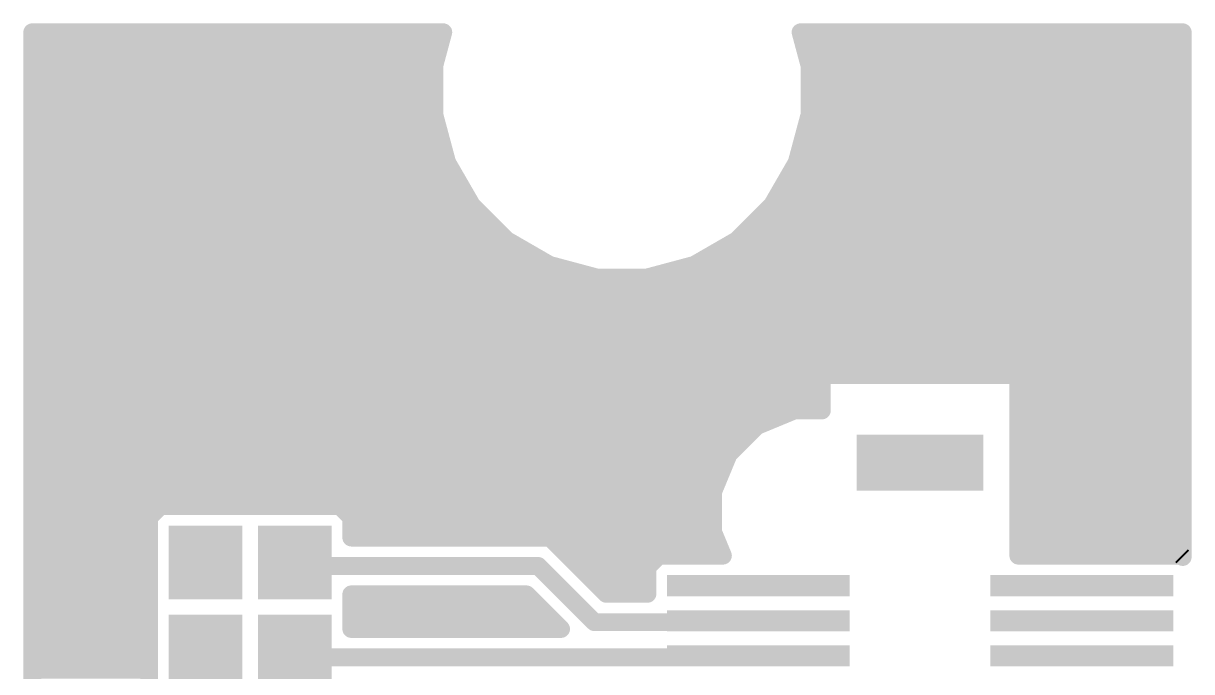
# Model space of a CAD drawing. Extents: x -1.3 to 15.3, y -11.5 to 14.
# Drawn here: x -1.32 to 15.29, y 4.8 to 14.02 of the extents above; entities that cross this region are included whole.
import ezdxf

# ---------------------------------------------------------------- set-up
doc = ezdxf.new("R2010")
doc.units = 0
doc.layers.add('1', color=22, linetype='CONTINUOUS')
doc.layers.add('17', color=82, linetype='CONTINUOUS')

# ---------------------------------------------------------------- blocks, each defined once
blk = doc.blocks.new('SQUAREP')
blk.add_solid([(-0.5, -0.5), (0.5, -0.5), (-0.5, 0.5), (0.5, 0.5)])
blk = doc.blocks.new('RECT')
blk.add_solid([(-0.5, -0.5), (0.5, -0.5), (-0.5, 0.5), (0.5, 0.5)])

msp = doc.modelspace()

# ---------------------------------------------------------------- linework, layer by layer
at = {"layer": '1', "const_width": 0.254}
for points in [[(-1.1938, -11.3538), (-1.1938, 13.8938)], [(-1.1938, 13.8938), (4.6497, 13.8938)], [(4.6497, 13.8938), (4.523, 13.4211)], [(9.857, 13.4211), (9.7303, 13.8938)], [(9.7303, 13.8938), (15.1638, 13.8938)], [(15.1638, 13.8938), (15.1638, 6.4279)], [(-1.1938, 13.716), (4.602, 13.716)], [(9.778, 13.716), (15.1638, 13.716)], [(-1.1938, 13.462), (4.534, 13.462)], [(4.523, 13.4211), (4.523, 12.7189)], [(9.846, 13.462), (15.1638, 13.462)], [(9.857, 12.7189), (9.857, 13.4211)], [(-1.1938, 13.208), (4.523, 13.208)], [(9.857, 13.208), (15.1638, 13.208)], [(-1.1938, 12.954), (4.523, 12.954)], [(9.857, 12.954), (15.1638, 12.954)], [(-1.1938, 12.7), (4.5281, 12.7)], [(4.523, 12.7189), (4.7048, 12.0406)], [(9.6752, 12.0406), (9.857, 12.7189)], [(9.8519, 12.7), (15.1638, 12.7)], [(-1.1938, 12.446), (4.5961, 12.446)], [(9.7839, 12.446), (15.1638, 12.446)], [(-1.1938, 12.192), (4.6642, 12.192)], [(9.7158, 12.192), (15.1638, 12.192)], [(4.7048, 12.0406), (5.0559, 11.4324)], [(9.3241, 11.4324), (9.6752, 12.0406)], [(-1.1938, 11.938), (4.764, 11.938)], [(9.616, 11.938), (15.1638, 11.938)], [(-1.1938, 11.684), (4.9106, 11.684)], [(9.4694, 11.684), (15.1638, 11.684)], [(-1.1938, 11.43), (5.0583, 11.43)], [(5.0559, 11.4324), (5.5524, 10.9359)], [(8.8276, 10.9359), (9.3241, 11.4324)], [(9.3217, 11.43), (15.1638, 11.43)], [(-1.1938, 11.176), (5.3123, 11.176)], [(9.0677, 11.176), (15.1638, 11.176)], [(-1.1938, 10.922), (5.5764, 10.922)], [(5.5524, 10.9359), (6.1606, 10.5847)], [(8.2194, 10.5847), (8.8276, 10.9359)], [(8.8036, 10.922), (15.1638, 10.922)], [(-1.1938, 10.668), (6.0164, 10.668)], [(6.1606, 10.5847), (6.8389, 10.403)], [(7.5411, 10.403), (8.2194, 10.5847)], [(8.3636, 10.668), (15.1638, 10.668)], [(-1.1938, 10.414), (6.7978, 10.414)], [(6.8389, 10.403), (7.5411, 10.403)], [(7.5822, 10.414), (15.1638, 10.414)], [(-1.1938, 10.16), (15.1638, 10.16)], [(-1.1938, 9.906), (15.1638, 9.906)], [(-1.1938, 9.652), (15.1638, 9.652)], [(-1.1938, 9.398), (15.1638, 9.398)], [(-1.1938, 9.144), (15.1638, 9.144)], [(10.1074, 9.017), (10.033, 8.9426)], [(12.7526, 9.017), (10.1074, 9.017)], [(12.827, 8.9426), (12.7526, 9.017)], [(-1.1938, 8.89), (10.033, 8.89)], [(10.033, 8.9426), (10.033, 8.513)], [(12.827, 6.447), (12.827, 8.9426)], [(12.827, 8.89), (15.1638, 8.89)], [(-1.1938, 8.636), (10.033, 8.636)], [(9.643, 8.513), (9.1126, 8.2933)], [(10.033, 8.513), (9.643, 8.513)], [(12.827, 8.636), (15.1638, 8.636)], [(-1.1938, 8.382), (9.3267, 8.382)], [(12.827, 8.382), (15.1638, 8.382)], [(9.1126, 8.2933), (8.7067, 7.8874)], [(-1.1938, 8.128), (8.9473, 8.128)], [(12.827, 8.128), (15.1638, 8.128)], [(-1.1938, 7.874), (8.7011, 7.874)], [(8.7067, 7.8874), (8.487, 7.357)], [(12.827, 7.874), (15.1638, 7.874)], [(-1.1938, 7.62), (8.5959, 7.62)], [(12.827, 7.62), (15.1638, 7.62)], [(-1.1938, 7.366), (8.4907, 7.366)], [(8.487, 7.357), (8.487, 6.783)], [(12.827, 7.366), (15.1638, 7.366)], [(-1.1938, 7.112), (0.5903, 7.112)], [(0.6303, 7.152), (0.468, 6.9897)], [(3.1797, 7.152), (0.6303, 7.152)], [(3.342, 6.9897), (3.1797, 7.152)], [(3.2197, 7.112), (8.487, 7.112)], [(12.827, 7.112), (15.1638, 7.112)], [(-1.1938, 6.858), (0.468, 6.858)], [(0.468, 6.9897), (0.468, -5.7197)], [(3.342, 6.704), (3.342, 6.9897)], [(3.342, 6.858), (8.487, 6.858)], [(12.827, 6.858), (15.1638, 6.858)], [(6.1673, 6.704), (3.342, 6.704)], [(6.9673, 5.904), (6.1673, 6.704)], [(8.487, 6.783), (8.6262, 6.447)], [(-1.1938, 6.604), (0.468, 6.604)], [(6.2673, 6.604), (8.5611, 6.604)], [(12.827, 6.604), (15.1638, 6.604)], [(7.7153, 6.447), (7.553, 6.2847)], [(8.6262, 6.447), (7.7153, 6.447)], [(15.1447, 6.447), (12.827, 6.447)], [(15.1638, 6.4279), (15.1447, 6.447)], [(-1.1938, 6.35), (0.468, 6.35)], [(2.5, 6.3), (6, 6.3)], [(6, 6.3), (6.8, 5.5)], [(6.5213, 6.35), (7.6183, 6.35)], [(7.553, 6.2847), (7.553, 5.904)], [(-1.1938, 6.096), (0.468, 6.096)], [(6.7753, 6.096), (7.553, 6.096)], [(3.342, 5.7103), (3.342, 5.896)], [(3.342, 5.896), (5.8327, 5.896)], [(5.8327, 5.896), (6.3247, 5.404)], [(7.553, 5.904), (6.9673, 5.904)], [(-1.1938, 5.842), (0.468, 5.842)], [(3.342, 5.842), (5.8867, 5.842)], [(3.342, 5.404), (3.342, 5.7103)], [(-1.1938, 5.588), (0.468, 5.588)], [(3.342, 5.588), (6.1407, 5.588)], [(6.3247, 5.404), (3.342, 5.404)], [(6.8, 5.5), (9.2, 5.5)], [(-1.1938, 5.334), (0.468, 5.334)], [(-1.1938, 5.08), (0.468, 5.08)], [(2.6, 5), (2.5, 5.1)], [(9.3, 5), (2.6, 5)], [(-1.1938, 4.826), (0.468, 4.826)]]:
    msp.add_lwpolyline(points, dxfattribs=at)
at = {"layer": '1', "const_width": 0.127}
for points in [[(-1.1303, 13.8938, 1), (-1.2573, 13.8938)], [(-1.1938, 13.9573, 1), (-1.1938, 13.8303)], [(4.711, 13.8774, 1), (4.5883, 13.9102)], [(4.6497, 13.8303, 1), (4.6497, 13.9573)], [(9.7917, 13.9102, 1), (9.669, 13.8774)], [(9.7303, 13.9573, 1), (9.7303, 13.8303)], [(15.2273, 13.8938, 1), (15.1003, 13.8938)], [(15.1638, 13.8303, 1), (15.1638, 13.9573)], [(-1.1938, 13.7795, 1), (-1.1938, 13.6525)], [(4.602, 13.6525, 1), (4.602, 13.7795)], [(9.778, 13.7795, 1), (9.778, 13.6525)], [(15.1638, 13.6525, 1), (15.1638, 13.7795)], [(-1.1938, 13.5255, 1), (-1.1938, 13.3985)], [(4.5865, 13.4211, 1), (4.4595, 13.4211)], [(4.4617, 13.4376, 1), (4.5843, 13.4047)], [(4.534, 13.3985, 1), (4.534, 13.5255)], [(9.846, 13.5255, 1), (9.846, 13.3985)], [(9.9205, 13.4211, 1), (9.7935, 13.4211)], [(9.7957, 13.4047, 1), (9.9183, 13.4376)], [(15.1638, 13.3985, 1), (15.1638, 13.5255)], [(-1.1938, 13.2715, 1), (-1.1938, 13.1445)], [(4.523, 13.1445, 1), (4.523, 13.2715)], [(9.857, 13.2715, 1), (9.857, 13.1445)], [(15.1638, 13.1445, 1), (15.1638, 13.2715)], [(-1.1938, 13.0175, 1), (-1.1938, 12.8905)], [(4.523, 12.8905, 1), (4.523, 13.0175)], [(9.857, 13.0175, 1), (9.857, 12.8905)], [(15.1638, 12.8905, 1), (15.1638, 13.0175)], [(-1.1938, 12.7635, 1), (-1.1938, 12.6365)], [(4.5843, 12.7353, 1), (4.4617, 12.7024)], [(4.5281, 12.6365, 1), (4.5281, 12.7635)], [(9.8519, 12.7635, 1), (9.8519, 12.6365)], [(9.9183, 12.7024, 1), (9.7957, 12.7353)], [(15.1638, 12.6365, 1), (15.1638, 12.7635)], [(4.4595, 12.7189, 1), (4.5865, 12.7189)], [(9.7935, 12.7189, 1), (9.9205, 12.7189)], [(-1.1938, 12.5095, 1), (-1.1938, 12.3825)], [(4.5961, 12.3825, 1), (4.5961, 12.5095)], [(9.7839, 12.5095, 1), (9.7839, 12.3825)], [(15.1638, 12.3825, 1), (15.1638, 12.5095)], [(-1.1938, 12.2555, 1), (-1.1938, 12.1285)], [(4.6642, 12.1285, 1), (4.6642, 12.2555)], [(9.7158, 12.2555, 1), (9.7158, 12.1285)], [(15.1638, 12.1285, 1), (15.1638, 12.2555)], [(4.7597, 12.0723, 1), (4.6498, 12.0088)], [(9.7302, 12.0088, 1), (9.6203, 12.0723)], [(-1.1938, 12.0015, 1), (-1.1938, 11.8745)], [(4.6434, 12.0241, 1), (4.7661, 12.057)], [(4.764, 11.8745, 1), (4.764, 12.0015)], [(9.616, 12.0015, 1), (9.616, 11.8745)], [(9.6139, 12.057, 1), (9.7366, 12.0241)], [(15.1638, 11.8745, 1), (15.1638, 12.0015)], [(-1.1938, 11.7475, 1), (-1.1938, 11.6205)], [(4.9106, 11.6205, 1), (4.9106, 11.7475)], [(9.4694, 11.7475, 1), (9.4694, 11.6205)], [(15.1638, 11.6205, 1), (15.1638, 11.7475)], [(-1.1938, 11.4935, 1), (-1.1938, 11.3665)], [(5.1008, 11.4773, 1), (5.011, 11.3875)], [(5.0009, 11.4007, 1), (5.1109, 11.4642)], [(5.0583, 11.3665, 1), (5.0583, 11.4935)], [(9.3217, 11.4935, 1), (9.3217, 11.3665)], [(9.2691, 11.4642, 1), (9.3791, 11.4007)], [(9.369, 11.3875, 1), (9.2792, 11.4773)], [(15.1638, 11.3665, 1), (15.1638, 11.4935)], [(-1.1938, 11.2395, 1), (-1.1938, 11.1125)], [(5.3123, 11.1125, 1), (5.3123, 11.2395)], [(9.0677, 11.2395, 1), (9.0677, 11.1125)], [(15.1638, 11.1125, 1), (15.1638, 11.2395)], [(-1.1938, 10.9855, 1), (-1.1938, 10.8585)], [(5.5842, 10.9909, 1), (5.5207, 10.8809)], [(5.5075, 10.891, 1), (5.5973, 10.9808)], [(5.5764, 10.8585, 1), (5.5764, 10.9855)], [(8.8036, 10.9855, 1), (8.8036, 10.8585)], [(8.7827, 10.9808, 1), (8.8725, 10.891)], [(8.8593, 10.8809, 1), (8.7958, 10.9909)], [(15.1638, 10.8585, 1), (15.1638, 10.9855)], [(-1.1938, 10.7315, 1), (-1.1938, 10.6045)], [(6.0164, 10.6045, 1), (6.0164, 10.7315)], [(6.177, 10.6461, 1), (6.1441, 10.5234)], [(6.1288, 10.5298, 1), (6.1923, 10.6397)], [(8.1877, 10.6397, 1), (8.2512, 10.5298)], [(8.2359, 10.5234, 1), (8.203, 10.6461)], [(8.3636, 10.7315, 1), (8.3636, 10.6045)], [(15.1638, 10.6045, 1), (15.1638, 10.7315)], [(-1.1938, 10.4775, 1), (-1.1938, 10.3505)], [(6.8389, 10.4665, 1), (6.8389, 10.3395)], [(6.7978, 10.3505, 1), (6.7978, 10.4775)], [(6.8224, 10.3417, 1), (6.8553, 10.4643)], [(7.5247, 10.4643, 1), (7.5576, 10.3417)], [(7.5822, 10.4775, 1), (7.5822, 10.3505)], [(7.5411, 10.3395, 1), (7.5411, 10.4665)], [(15.1638, 10.3505, 1), (15.1638, 10.4775)], [(-1.1938, 10.2235, 1), (-1.1938, 10.0965)], [(15.1638, 10.0965, 1), (15.1638, 10.2235)], [(-1.1938, 9.9695, 1), (-1.1938, 9.8425)], [(15.1638, 9.8425, 1), (15.1638, 9.9695)], [(-1.1938, 9.7155, 1), (-1.1938, 9.5885)], [(15.1638, 9.5885, 1), (15.1638, 9.7155)], [(-1.1938, 9.4615, 1), (-1.1938, 9.3345)], [(15.1638, 9.3345, 1), (15.1638, 9.4615)], [(-1.1938, 9.2075, 1), (-1.1938, 9.0805)], [(10.1074, 9.0805, 1), (10.1074, 8.9535)], [(10.1523, 8.9721, 1), (10.0625, 9.0619)], [(12.7975, 9.0619, 1), (12.7077, 8.9721)], [(12.7526, 8.9535, 1), (12.7526, 9.0805)], [(15.1638, 9.0805, 1), (15.1638, 9.2075)], [(-1.1938, 8.9535, 1), (-1.1938, 8.8265)], [(10.0965, 8.9426, 1), (9.9695, 8.9426)], [(9.9881, 8.9875, 1), (10.0779, 8.8977)], [(10.033, 8.8265, 1), (10.033, 8.9535)], [(12.8905, 8.9426, 1), (12.7635, 8.9426)], [(12.827, 8.9535, 1), (12.827, 8.8265)], [(12.7821, 8.8977, 1), (12.8719, 8.9875)], [(15.1638, 8.8265, 1), (15.1638, 8.9535)], [(-1.1938, 8.6995, 1), (-1.1938, 8.5725)], [(9.643, 8.5765, 1), (9.643, 8.4495)], [(9.6673, 8.4543, 1), (9.6187, 8.5717)], [(10.033, 8.5725, 1), (10.033, 8.6995)], [(10.033, 8.4495, 1), (10.033, 8.5765)], [(12.827, 8.6995, 1), (12.827, 8.5725)], [(15.1638, 8.5725, 1), (15.1638, 8.6995)], [(-1.1938, 8.4455, 1), (-1.1938, 8.3185)], [(9.3267, 8.3185, 1), (9.3267, 8.4455)], [(9.9695, 8.513, 1), (10.0965, 8.513)], [(12.827, 8.4455, 1), (12.827, 8.3185)], [(15.1638, 8.3185, 1), (15.1638, 8.4455)], [(9.0883, 8.352, 1), (9.1369, 8.2346)], [(9.1575, 8.2484, 1), (9.0677, 8.3382)], [(-1.1938, 8.1915, 1), (-1.1938, 8.0645)], [(8.9473, 8.0645, 1), (8.9473, 8.1915)], [(12.827, 8.1915, 1), (12.827, 8.0645)], [(15.1638, 8.0645, 1), (15.1638, 8.1915)], [(-1.1938, 7.9375, 1), (-1.1938, 7.8105)], [(8.6618, 7.9323, 1), (8.7516, 7.8425)], [(8.7654, 7.8631, 1), (8.648, 7.9117)], [(8.7011, 7.8105, 1), (8.7011, 7.9375)], [(12.827, 7.9375, 1), (12.827, 7.8105)], [(15.1638, 7.8105, 1), (15.1638, 7.9375)], [(-1.1938, 7.6835, 1), (-1.1938, 7.5565)], [(8.5959, 7.5565, 1), (8.5959, 7.6835)], [(12.827, 7.6835, 1), (12.827, 7.5565)], [(15.1638, 7.5565, 1), (15.1638, 7.6835)], [(-1.1938, 7.4295, 1), (-1.1938, 7.3025)], [(8.5505, 7.357, 1), (8.4235, 7.357)], [(8.4907, 7.3025, 1), (8.4907, 7.4295)], [(12.827, 7.4295, 1), (12.827, 7.3025)], [(15.1638, 7.3025, 1), (15.1638, 7.4295)], [(8.4283, 7.3813, 1), (8.5457, 7.3327)], [(-1.1938, 7.1755, 1), (-1.1938, 7.0485)], [(0.6303, 7.2155, 1), (0.6303, 7.0885)], [(0.6752, 7.1071, 1), (0.5854, 7.1969)], [(0.5903, 7.0485, 1), (0.5903, 7.1755)], [(3.2246, 7.1969, 1), (3.1348, 7.1071)], [(3.2197, 7.1755, 1), (3.2197, 7.0485)], [(3.1797, 7.0885, 1), (3.1797, 7.2155)], [(8.487, 7.0485, 1), (8.487, 7.1755)], [(12.827, 7.1755, 1), (12.827, 7.0485)], [(15.1638, 7.0485, 1), (15.1638, 7.1755)], [(-1.1938, 6.9215, 1), (-1.1938, 6.7945)], [(0.5315, 6.9897, 1), (0.4045, 6.9897)], [(0.4231, 7.0346, 1), (0.5129, 6.9448)], [(0.468, 6.7945, 1), (0.468, 6.9215)], [(3.4055, 6.9897, 1), (3.2785, 6.9897)], [(3.342, 6.9215, 1), (3.342, 6.7945)], [(3.2971, 6.9448, 1), (3.3869, 7.0346)], [(8.487, 6.7945, 1), (8.487, 6.9215)], [(12.827, 6.9215, 1), (12.827, 6.7945)], [(15.1638, 6.7945, 1), (15.1638, 6.9215)], [(3.342, 6.7675, 1), (3.342, 6.6405)], [(6.2122, 6.7489, 1), (6.1224, 6.6591)], [(6.1673, 6.6405, 1), (6.1673, 6.7675)], [(8.5457, 6.8073, 1), (8.4283, 6.7587)], [(8.4235, 6.783, 1), (8.5505, 6.783)], [(-1.1938, 6.6675, 1), (-1.1938, 6.5405)], [(0.468, 6.5405, 1), (0.468, 6.6675)], [(3.2785, 6.704, 1), (3.4055, 6.704)], [(6.2673, 6.6675, 1), (6.2673, 6.5405)], [(8.5611, 6.5405, 1), (8.5611, 6.6675)], [(12.827, 6.6675, 1), (12.827, 6.5405)], [(15.1638, 6.5405, 1), (15.1638, 6.6675)], [(7.7153, 6.5105, 1), (7.7153, 6.3835)], [(7.7602, 6.4021, 1), (7.6704, 6.4919)], [(8.5675, 6.4227, 1), (8.6848, 6.4713)], [(8.6262, 6.3835, 1), (8.6262, 6.5105)], [(12.827, 6.5105, 1), (12.827, 6.3835)], [(12.7635, 6.447, 1), (12.8905, 6.447)], [(15.1896, 6.4919, 1), (15.0998, 6.4021)], [(15.1003, 6.4279, 1), (15.2273, 6.4279)], [(15.1189, 6.383, 1), (15.2087, 6.4728)], [(15.1447, 6.3835, 1), (15.1447, 6.5105)], [(-1.1938, 6.4135, 1), (-1.1938, 6.2865)], [(0.468, 6.2865, 1), (0.468, 6.4135)], [(2.5, 6.3635, 1), (2.5, 6.2365)], [(6.0449, 6.3449, 1), (5.9551, 6.2551)], [(6, 6.2365, 1), (6, 6.3635)], [(6.5213, 6.4135, 1), (6.5213, 6.2865)], [(7.6165, 6.2847, 1), (7.4895, 6.2847)], [(7.5081, 6.3296, 1), (7.5979, 6.2398)], [(7.6183, 6.2865, 1), (7.6183, 6.4135)], [(-1.1938, 6.1595, 1), (-1.1938, 6.0325)], [(0.468, 6.0325, 1), (0.468, 6.1595)], [(6.7753, 6.1595, 1), (6.7753, 6.0325)], [(7.553, 6.0325, 1), (7.553, 6.1595)], [(3.4055, 5.896, 1), (3.2785, 5.896)], [(3.342, 5.9595, 1), (3.342, 5.8325)], [(5.8776, 5.9409, 1), (5.7878, 5.8511)], [(5.8327, 5.8325, 1), (5.8327, 5.9595)], [(6.9673, 5.9675, 1), (6.9673, 5.8405)], [(6.9224, 5.8591, 1), (7.0122, 5.9489)], [(7.553, 5.8405, 1), (7.553, 5.9675)], [(-1.1938, 5.9055, 1), (-1.1938, 5.7785)], [(0.468, 5.7785, 1), (0.468, 5.9055)], [(3.342, 5.9055, 1), (3.342, 5.7785)], [(3.4055, 5.7103, 1), (3.2785, 5.7103)], [(5.8867, 5.7785, 1), (5.8867, 5.9055)], [(7.4895, 5.904, 1), (7.6165, 5.904)], [(-1.1938, 5.6515, 1), (-1.1938, 5.5245)], [(0.468, 5.5245, 1), (0.468, 5.6515)], [(3.2785, 5.7103, 1), (3.4055, 5.7103)], [(3.342, 5.6515, 1), (3.342, 5.5245)], [(6.1407, 5.5245, 1), (6.1407, 5.6515)], [(3.342, 5.4675, 1), (3.342, 5.3405)], [(6.2798, 5.3591, 1), (6.3696, 5.4489)], [(6.3247, 5.3405, 1), (6.3247, 5.4675)], [(6.8, 5.5635, 1), (6.8, 5.4365)], [(6.7551, 5.4551, 1), (6.8449, 5.5449)], [(9.2, 5.4365, 1), (9.2, 5.5635)], [(-1.1938, 5.3975, 1), (-1.1938, 5.2705)], [(0.468, 5.2705, 1), (0.468, 5.3975)], [(3.2785, 5.404, 1), (3.4055, 5.404)], [(-1.1938, 5.1435, 1), (-1.1938, 5.0165)], [(0.468, 5.0165, 1), (0.468, 5.1435)], [(2.5449, 5.1449, 1), (2.4551, 5.0551)], [(2.6, 5.0635, 1), (2.6, 4.9365)], [(2.5551, 4.9551, 1), (2.6449, 5.0449)], [(9.3, 4.9365, 1), (9.3, 5.0635)], [(-1.1938, 4.8895, 1), (-1.1938, 4.7625)], [(0.468, 4.7625, 1), (0.468, 4.8895)]]:
    msp.add_lwpolyline(points, format="xyb", dxfattribs=at)

# ---------------------------------------------------------------- block references
at = {"layer": '1', "rotation": 180}
for p, xscale, yscale in [((11.43, 7.77), 1.8, 0.8), ((9.13, 6.02), 2.6, 0.3), ((13.73, 6.02), 2.6, 0.3), ((9.13, 5.52), 2.6, 0.3), ((13.73, 5.52), 2.6, 0.3), ((9.13, 5.02), 2.6, 0.3), ((13.73, 5.02), 2.6, 0.3)]:
    msp.add_blockref('RECT', p, dxfattribs=dict(at, xscale=xscale, yscale=yscale))
at = {"layer": '17', "xscale": 1.05, "yscale": 1.05, "rotation": 90}
for p in [(1.27, 6.35), (2.54, 6.35), (1.27, 5.08), (2.54, 5.08)]:
    msp.add_blockref('SQUAREP', p, dxfattribs=at)

doc.saveas('drawing.dxf')
